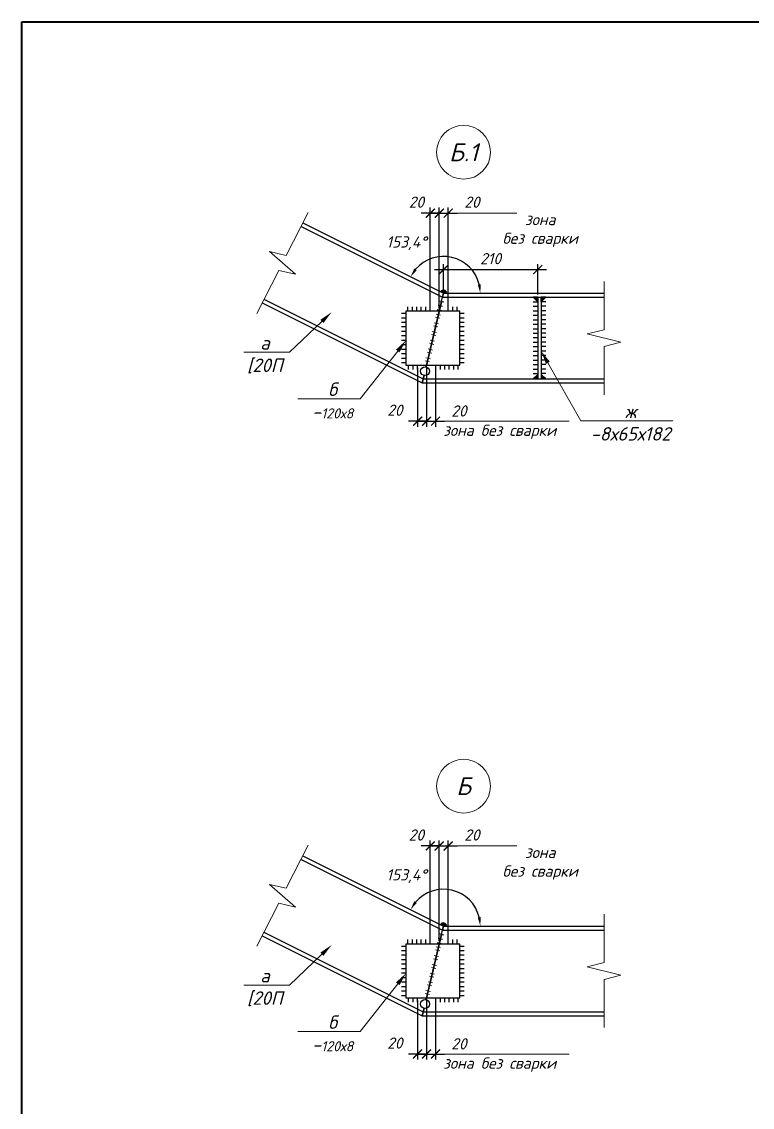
# Model space of a CAD drawing. Header units: millimetres. Extents: x -79646 to 95064, y -231229 to -58107.
# Drawn here: x -45220 to -43591, y -156331 to -153910 of the extents above; entities that cross this region are included whole.
import ezdxf
from ezdxf import colors
from ezdxf.entities.mleader import LeaderData, LeaderLine
from ezdxf.enums import TextEntityAlignment as Align
from ezdxf.math import Vec2, Vec3

# ---------------------------------------------------------------- set-up
doc = ezdxf.new("R2010")
doc.units = ezdxf.units.MM
doc.header["$PDMODE"] = 3
doc.layers.get('0').update_dxf_attribs({"lineweight": 5})
doc.layers.get('Defpoints').update_dxf_attribs({"lineweight": 0})
for name, color, linetype, lineweight in [('#Cварка', 96, 'Continuous', 30), ('#Dimensions', 7, 'Continuous', 9), ('#Выноски', 7, 'Continuous', 15), ('k_ Металл', 1, 'Continuous', 30)]:
    doc.layers.add(name, color=color, linetype=linetype, lineweight=lineweight)
doc.layers.add('NoPrint', color=18, linetype='Continuous', plot=False)
doc.styles.add('ESKDW', font='eskdw.shx', dxfattribs={"oblique": 15})
doc.styles.get("Standard").update_dxf_attribs({"font": 'arial.ttf'})
doc.styles.add('STEP PR', font='isocpeui.ttf')
doc.dimstyles.new('SPDS', dxfattribs={"dimscale": 50, "dimtxt": 2.5, "dimasz": 2, "dimexe": 1.25, "dimexo": 0.625, "dimtad": 1, "dimdec": 0, "dimrnd": 0.001, "dimtxsty": 'ESKDW', "dimblk": 'ARCHTICK', "dimcen": 2.5, "dimdle": 2, "dimclrd": 256, "dimclre": 256, "dimclrt": 7, "dimadec": 0, "dimazin": 2, "dimtfac": 0.75, "dimtdec": 0, "dimtmove": 1, "dimatfit": 3, "dimfxl": 1, "dimtolj": 1, "dimarcsym": 1})

# ---------------------------------------------------------------- blocks, each defined once
blk = doc.blocks.new('*U452')
at = {"color": 0, "linetype": 'ByBlock', "lineweight": -2}
for p, q in [((3.583, 0), (3.896, 1.25)), ((3.896, 1.25), (4.521, -1.25)), ((3.583, 0), (0, 0)), ((4.521, -1.25), (4.833, 0)), ((8.417, 0), (4.833, 0))]:
    blk.add_line(p, q, dxfattribs=at)
blk = doc.blocks.new('*U453')
at = {"color": 0, "linetype": 'ByBlock', "lineweight": -2}
for p, q in [((3.583, 0), (3.896, 1.25)), ((3.896, 1.25), (4.521, -1.25)), ((3.583, 0), (0, 0)), ((4.521, -1.25), (4.833, 0)), ((8.417, 0), (4.833, 0))]:
    blk.add_line(p, q, dxfattribs=at)
blk = doc.blocks.new('*U115')
at = {"color": 0, "linetype": 'ByBlock', "lineweight": -2}
blk.add_circle((0, 0), 6, dxfattribs=at)
blk.add_attdef('Узел', text='', height=4, dxfattribs=at).set_placement((0, 0), align=Align.MIDDLE_CENTER)
blk = doc.blocks.new('*U513')
for points in [[(0, -0.5), (0, 0.5)], [(1, -0.5), (1, 0.5)], [(2, -0.5), (2, 0.5)], [(3, -0.5), (3, 0.5)]]:
    blk.add_lwpolyline(points)
blk = doc.blocks.new('*U514')
at = {"lineweight": 13}
for points in [[(0, -0.5), (0, 0.5)], [(0.7, -0.5), (0.7, 0.5)], [(2, -0.5), (2, 0.5)], [(2.7, -0.5), (2.7, 0.5)], [(4, -0.5), (4, 0.5)], [(4.7, -0.5), (4.7, 0.5)], [(6, -0.5), (6, 0.5)], [(6.7, -0.5), (6.7, 0.5)], [(8, -0.5), (8, 0.5)], [(8.7, -0.5), (8.7, 0.5)], [(10, -0.5), (10, 0.5)], [(10.7, -0.5), (10.7, 0.5)]]:
    blk.add_lwpolyline(points, dxfattribs=at)
blk = doc.blocks.new('*U516')
for points in [[(0, -0.5), (0, 0.5)], [(1, -0.5), (1, 0.5)], [(2, -0.5), (2, 0.5)], [(3, -0.5), (3, 0.5)], [(4, -0.5), (4, 0.5)], [(5, -0.5), (5, 0.5)]]:
    blk.add_lwpolyline(points)
blk = doc.blocks.new('*U515')
for points in [[(0, -0.5), (0, 0.5)], [(1, -0.5), (1, 0.5)], [(2, -0.5), (2, 0.5)], [(3, -0.5), (3, 0.5)], [(4, -0.5), (4, 0.5)], [(5, -0.5), (5, 0.5)], [(6, -0.5), (6, 0.5)], [(7, -0.5), (7, 0.5)], [(8, -0.5), (8, 0.5)], [(9, -0.5), (9, 0.5)], [(10, -0.5), (10, 0.5)], [(11, -0.5), (11, 0.5)]]:
    blk.add_lwpolyline(points)
blk = doc.blocks.new('*U517')
for points in [[(0, -0.5), (0, 0.5)], [(1, -0.5), (1, 0.5)], [(2, -0.5), (2, 0.5)]]:
    blk.add_lwpolyline(points)
blk = doc.blocks.new('*U518')
for points in [[(0, -0.5), (0, 0.5)], [(1, -0.5), (1, 0.5)], [(2, -0.5), (2, 0.5)]]:
    blk.add_lwpolyline(points)
blk = doc.blocks.new('_ArchTick')
at = {"color": 0, "linetype": 'ByBlock', "const_width": 0.15}
blk.add_lwpolyline([(-0.5, -0.5), (0.5, 0.5)], dxfattribs=at)
blk = doc.blocks.new('*D519')
at = {"layer": '#Dimensions', "lineweight": -2, "transparency": 16777216}
for p, q in [((-44309.2, -155960.4), (-44309.2, -155735.5)), ((-44289.2, -155960.4), (-44289.2, -155735.5)), ((-44309.2, -155748), (-44329.2, -155748)), ((-44309.2, -155748), (-44289.2, -155748)), ((-44289.2, -155748), (-44269.2, -155748))]:
    blk.add_line(p, q, dxfattribs=at)
at = {"layer": 'Defpoints', "color": 0, "lineweight": 0, "transparency": 16777216}
for p in [(-44289.2, -155748), (-44309.2, -155966.7), (-44289.2, -155966.7)]:
    blk.add_point(p, dxfattribs=at)
at = {"layer": '#Dimensions', "lineweight": -2, "transparency": 16777216, "xscale": 20, "yscale": 20, "zscale": 20}
blk.add_blockref('_ArchTick', (-44309.2, -155748), dxfattribs=at)
at = {"layer": '#Dimensions', "lineweight": -2, "transparency": 16777216, "xscale": 20, "yscale": 20, "zscale": 20, "rotation": 180}
blk.add_blockref('_ArchTick', (-44289.2, -155748), dxfattribs=at)
at = {"layer": '#Dimensions', "transparency": 16777216, "insert": (-44340.3, -155723.5), "char_height": 25, "attachment_point": 5, "style": 'STEP PR'}
blk.add_mtext('\\A1;20', dxfattribs=at)
blk = doc.blocks.new('*D520')
at = {"layer": '#Dimensions', "lineweight": -2, "transparency": 16777216}
for p, q in [((-44289.2, -155960.4), (-44289.2, -155735.5)), ((-44269.2, -155960.4), (-44269.2, -155735.5)), ((-44289.2, -155748), (-44309.2, -155748)), ((-44289.2, -155748), (-44269.2, -155748)), ((-44269.2, -155748), (-44249.2, -155748))]:
    blk.add_line(p, q, dxfattribs=at)
at = {"layer": 'Defpoints', "color": 0, "lineweight": 0, "transparency": 16777216}
for p in [(-44269.2, -155748), (-44289.2, -155966.7), (-44269.2, -155966.7)]:
    blk.add_point(p, dxfattribs=at)
at = {"layer": '#Dimensions', "lineweight": -2, "transparency": 16777216, "xscale": 20, "yscale": 20, "zscale": 20}
blk.add_blockref('_ArchTick', (-44289.2, -155748), dxfattribs=at)
at = {"layer": '#Dimensions', "lineweight": -2, "transparency": 16777216, "xscale": 20, "yscale": 20, "zscale": 20, "rotation": 180}
blk.add_blockref('_ArchTick', (-44269.2, -155748), dxfattribs=at)
at = {"layer": '#Dimensions', "transparency": 16777216, "insert": (-44216.4, -155723.5), "char_height": 25, "attachment_point": 5, "style": 'STEP PR'}
blk.add_mtext('\\A1;20', dxfattribs=at)
blk = doc.blocks.new('*D521')
at = {"layer": '#Dimensions', "lineweight": -2, "transparency": 16777216}
for p, q in [((-44337.6, -156092.9), (-44337.6, -156224.5)), ((-44317.6, -156092.9), (-44317.6, -156224.5)), ((-44337.6, -156212), (-44357.6, -156212)), ((-44337.6, -156212), (-44317.6, -156212)), ((-44317.6, -156212), (-44297.6, -156212))]:
    blk.add_line(p, q, dxfattribs=at)
at = {"layer": 'Defpoints', "color": 0, "lineweight": 0, "transparency": 16777216}
for p in [(-44337.6, -156086.7), (-44317.6, -156086.7), (-44317.6, -156212)]:
    blk.add_point(p, dxfattribs=at)
at = {"layer": '#Dimensions', "lineweight": -2, "transparency": 16777216, "xscale": 20, "yscale": 20, "zscale": 20}
blk.add_blockref('_ArchTick', (-44337.6, -156212), dxfattribs=at)
at = {"layer": '#Dimensions', "lineweight": -2, "transparency": 16777216, "xscale": 20, "yscale": 20, "zscale": 20, "rotation": 180}
blk.add_blockref('_ArchTick', (-44317.6, -156212), dxfattribs=at)
at = {"layer": '#Dimensions', "transparency": 16777216, "insert": (-44388.2, -156187.5), "char_height": 25, "attachment_point": 5, "style": 'STEP PR'}
blk.add_mtext('\\A1;20', dxfattribs=at)
blk = doc.blocks.new('*D522')
at = {"layer": '#Dimensions', "lineweight": -2, "transparency": 16777216}
for p, q in [((-44317.6, -156092.9), (-44317.6, -156224.5)), ((-44297.6, -156092.7), (-44297.6, -156224.5)), ((-44317.6, -156212), (-44337.6, -156212)), ((-44317.6, -156212), (-44297.6, -156212)), ((-44297.6, -156212), (-44277.6, -156212))]:
    blk.add_line(p, q, dxfattribs=at)
at = {"layer": 'Defpoints', "color": 0, "lineweight": 0, "transparency": 16777216}
for p in [(-44317.6, -156086.7), (-44297.6, -156086.5), (-44297.6, -156212)]:
    blk.add_point(p, dxfattribs=at)
at = {"layer": '#Dimensions', "lineweight": -2, "transparency": 16777216, "xscale": 20, "yscale": 20, "zscale": 20}
blk.add_blockref('_ArchTick', (-44317.6, -156212), dxfattribs=at)
at = {"layer": '#Dimensions', "lineweight": -2, "transparency": 16777216, "xscale": 20, "yscale": 20, "zscale": 20, "rotation": 180}
blk.add_blockref('_ArchTick', (-44297.6, -156212), dxfattribs=at)
at = {"layer": '#Dimensions', "transparency": 16777216, "insert": (-44245.4, -156189.2), "char_height": 25, "attachment_point": 5, "style": 'STEP PR'}
blk.add_mtext('\\A1;20', dxfattribs=at)
blk = doc.blocks.new('*D523')
at = {"layer": '#Dimensions', "lineweight": -2, "transparency": 16777216}
blk.add_arc((-44279.8, -155926.7), 82.1, 13.9888, 139.4462, dxfattribs=at)
at = {"layer": '#Dimensions', "lineweight": 0, "transparency": 16777216}
for points in [[(-44339.4, -155875.1), (-44345, -155871.4), (-44353.2, -155889.9)], [(-44196.8, -155906.4), (-44203.4, -155907.2), (-44197.7, -155926.7)]]:
    blk.add_solid(points, dxfattribs=at)
at = {"layer": 'Defpoints', "color": 0, "lineweight": 0, "transparency": 16777216}
for p in [(-44593.3, -155769.9), (-44228.3, -155862.7), (-44279.8, -155926.7), (-44279.8, -155926.7), (-43921.6, -155926.7)]:
    blk.add_point(p, dxfattribs=at)
at = {"layer": '#Dimensions', "transparency": 16777216, "insert": (-44362.2, -155815.2), "char_height": 25, "attachment_point": 5, "style": 'STEP PR'}
blk.add_mtext('\\A1;153,4°', dxfattribs=at)
blk = doc.blocks.new('*D1393')
at = {"layer": '#Dimensions', "lineweight": -2, "transparency": 16777216}
for p, q in [((-44309.2, -154549.2), (-44309.2, -154324.2)), ((-44289.2, -154549.2), (-44289.2, -154324.2)), ((-44309.2, -154336.7), (-44329.2, -154336.7)), ((-44309.2, -154336.7), (-44289.2, -154336.7)), ((-44289.2, -154336.7), (-44269.2, -154336.7))]:
    blk.add_line(p, q, dxfattribs=at)
at = {"layer": 'Defpoints', "color": 0, "lineweight": 0, "transparency": 16777216}
for p in [(-44289.2, -154336.7), (-44309.2, -154555.4), (-44289.2, -154555.4)]:
    blk.add_point(p, dxfattribs=at)
at = {"layer": '#Dimensions', "lineweight": -2, "transparency": 16777216, "xscale": 20, "yscale": 20, "zscale": 20}
blk.add_blockref('_ArchTick', (-44309.2, -154336.7), dxfattribs=at)
at = {"layer": '#Dimensions', "lineweight": -2, "transparency": 16777216, "xscale": 20, "yscale": 20, "zscale": 20, "rotation": 180}
blk.add_blockref('_ArchTick', (-44289.2, -154336.7), dxfattribs=at)
at = {"layer": '#Dimensions', "transparency": 16777216, "insert": (-44340.3, -154312.2), "char_height": 25, "attachment_point": 5, "style": 'STEP PR'}
blk.add_mtext('\\A1;20', dxfattribs=at)
blk = doc.blocks.new('*D1394')
at = {"layer": '#Dimensions', "lineweight": -2, "transparency": 16777216}
for p, q in [((-44289.2, -154549.2), (-44289.2, -154324.2)), ((-44269.2, -154549.2), (-44269.2, -154324.2)), ((-44289.2, -154336.7), (-44309.2, -154336.7)), ((-44289.2, -154336.7), (-44269.2, -154336.7)), ((-44269.2, -154336.7), (-44249.2, -154336.7))]:
    blk.add_line(p, q, dxfattribs=at)
at = {"layer": 'Defpoints', "color": 0, "lineweight": 0, "transparency": 16777216}
for p in [(-44269.2, -154336.7), (-44289.2, -154555.4), (-44269.2, -154555.4)]:
    blk.add_point(p, dxfattribs=at)
at = {"layer": '#Dimensions', "lineweight": -2, "transparency": 16777216, "xscale": 20, "yscale": 20, "zscale": 20}
blk.add_blockref('_ArchTick', (-44289.2, -154336.7), dxfattribs=at)
at = {"layer": '#Dimensions', "lineweight": -2, "transparency": 16777216, "xscale": 20, "yscale": 20, "zscale": 20, "rotation": 180}
blk.add_blockref('_ArchTick', (-44269.2, -154336.7), dxfattribs=at)
at = {"layer": '#Dimensions', "transparency": 16777216, "insert": (-44216.4, -154312.2), "char_height": 25, "attachment_point": 5, "style": 'STEP PR'}
blk.add_mtext('\\A1;20', dxfattribs=at)
blk = doc.blocks.new('*D1395')
at = {"layer": '#Dimensions', "lineweight": -2, "transparency": 16777216}
for p, q in [((-44337.6, -154681.7), (-44337.6, -154813.2)), ((-44317.6, -154681.7), (-44317.6, -154813.2)), ((-44337.6, -154800.7), (-44357.6, -154800.7)), ((-44337.6, -154800.7), (-44317.6, -154800.7)), ((-44317.6, -154800.7), (-44297.6, -154800.7))]:
    blk.add_line(p, q, dxfattribs=at)
at = {"layer": 'Defpoints', "color": 0, "lineweight": 0, "transparency": 16777216}
for p in [(-44337.6, -154675.4), (-44317.6, -154675.4), (-44317.6, -154800.7)]:
    blk.add_point(p, dxfattribs=at)
at = {"layer": '#Dimensions', "lineweight": -2, "transparency": 16777216, "xscale": 20, "yscale": 20, "zscale": 20}
blk.add_blockref('_ArchTick', (-44337.6, -154800.7), dxfattribs=at)
at = {"layer": '#Dimensions', "lineweight": -2, "transparency": 16777216, "xscale": 20, "yscale": 20, "zscale": 20, "rotation": 180}
blk.add_blockref('_ArchTick', (-44317.6, -154800.7), dxfattribs=at)
at = {"layer": '#Dimensions', "transparency": 16777216, "insert": (-44388.2, -154776.2), "char_height": 25, "attachment_point": 5, "style": 'STEP PR'}
blk.add_mtext('\\A1;20', dxfattribs=at)
blk = doc.blocks.new('*D1396')
at = {"layer": '#Dimensions', "lineweight": -2, "transparency": 16777216}
for p, q in [((-44317.6, -154681.7), (-44317.6, -154813.2)), ((-44297.6, -154681.5), (-44297.6, -154813.2)), ((-44317.6, -154800.7), (-44337.6, -154800.7)), ((-44317.6, -154800.7), (-44297.6, -154800.7)), ((-44297.6, -154800.7), (-44277.6, -154800.7))]:
    blk.add_line(p, q, dxfattribs=at)
at = {"layer": 'Defpoints', "color": 0, "lineweight": 0, "transparency": 16777216}
for p in [(-44317.6, -154675.4), (-44297.6, -154675.2), (-44297.6, -154800.7)]:
    blk.add_point(p, dxfattribs=at)
at = {"layer": '#Dimensions', "lineweight": -2, "transparency": 16777216, "xscale": 20, "yscale": 20, "zscale": 20}
blk.add_blockref('_ArchTick', (-44317.6, -154800.7), dxfattribs=at)
at = {"layer": '#Dimensions', "lineweight": -2, "transparency": 16777216, "xscale": 20, "yscale": 20, "zscale": 20, "rotation": 180}
blk.add_blockref('_ArchTick', (-44297.6, -154800.7), dxfattribs=at)
at = {"layer": '#Dimensions', "transparency": 16777216, "insert": (-44245.4, -154777.9), "char_height": 25, "attachment_point": 5, "style": 'STEP PR'}
blk.add_mtext('\\A1;20', dxfattribs=at)
blk = doc.blocks.new('*D1397')
at = {"layer": '#Dimensions', "lineweight": -2, "transparency": 16777216}
blk.add_arc((-44279.8, -154515.4), 82.1, 13.9888, 139.4462, dxfattribs=at)
at = {"layer": '#Dimensions', "lineweight": 0, "transparency": 16777216}
for points in [[(-44339.4, -154463.9), (-44345, -154460.2), (-44353.2, -154478.7)], [(-44196.8, -154495.1), (-44203.4, -154496), (-44197.7, -154515.4)]]:
    blk.add_solid(points, dxfattribs=at)
at = {"layer": 'Defpoints', "color": 0, "lineweight": 0, "transparency": 16777216}
for p in [(-44593.3, -154358.7), (-44228.3, -154451.5), (-44279.8, -154515.4), (-44279.8, -154515.4), (-43921.6, -154515.4)]:
    blk.add_point(p, dxfattribs=at)
at = {"layer": '#Dimensions', "transparency": 16777216, "insert": (-44362.2, -154403.9), "char_height": 25, "attachment_point": 5, "style": 'STEP PR'}
blk.add_mtext('\\A1;153,4°', dxfattribs=at)
blk = doc.blocks.new('*U548')
for points in [[(0, -0.5), (0, 0.5)], [(1, -0.5), (1, 0.5)], [(2, -0.5), (2, 0.5)], [(3, -0.5), (3, 0.5)], [(4, -0.5), (4, 0.5)], [(5, -0.5), (5, 0.5)], [(6, -0.5), (6, 0.5)], [(7, -0.5), (7, 0.5)], [(8, -0.5), (8, 0.5)], [(9, -0.5), (9, 0.5)], [(10, -0.5), (10, 0.5)], [(11, -0.5), (11, 0.5)], [(12, -0.5), (12, 0.5)], [(13, -0.5), (13, 0.5)], [(14, -0.5), (14, 0.5)], [(15, -0.5), (15, 0.5)], [(16, -0.5), (16, 0.5)], [(17, -0.5), (17, 0.5)], [(18, -0.5), (18, 0.5)]]:
    blk.add_lwpolyline(points)
blk = doc.blocks.new('*D1398')
at = {"layer": '#Dimensions', "lineweight": -2, "transparency": 16777216}
for p, q in [((-44279.8, -154509.2), (-44279.8, -154450.2)), ((-44069.8, -154518.2), (-44069.8, -154450.2)), ((-44299.8, -154462.7), (-44049.8, -154462.7))]:
    blk.add_line(p, q, dxfattribs=at)
at = {"layer": 'Defpoints', "color": 0, "lineweight": 0, "transparency": 16777216}
for p in [(-44069.8, -154462.7), (-44279.8, -154515.4), (-44069.8, -154524.4)]:
    blk.add_point(p, dxfattribs=at)
at = {"layer": '#Dimensions', "lineweight": -2, "transparency": 16777216, "xscale": 20, "yscale": 20, "zscale": 20, "rotation": 180}
blk.add_blockref('_ArchTick', (-44279.8, -154462.7), dxfattribs=at)
at = {"layer": '#Dimensions', "lineweight": -2, "transparency": 16777216, "xscale": 20, "yscale": 20, "zscale": 20}
blk.add_blockref('_ArchTick', (-44069.8, -154462.7), dxfattribs=at)
at = {"layer": '#Dimensions', "transparency": 16777216, "insert": (-44174.8, -154438.2), "char_height": 25, "attachment_point": 5, "style": 'STEP PR'}
blk.add_mtext('\\A1;210', dxfattribs=at)

msp = doc.modelspace()

# ---------------------------------------------------------------- hatches: boundary and pattern name
at = {"layer": '#Cварка'}
h = msp.add_hatch(color=256, dxfattribs=at)
h.dxf.hatch_style = 1
h.paths.add_polyline_path([(-44286.08539, -154512.25535), (-44279.78783, -154515.40413), (-44272.74695, -154515.40413, 0.7914183192)])
h = msp.add_hatch(color=256, dxfattribs=at)
h.dxf.hatch_style = 1
h.paths.add_polyline_path([(-44079.79911, -154524.40413), (-44069.78783, -154524.40413), (-44069.78783, -154534.40413)])
h = msp.add_hatch(color=256, dxfattribs=at)
h.dxf.hatch_style = 1
h.paths.add_polyline_path([(-44051.77655, -154524.40413), (-44061.78783, -154524.40413), (-44061.78783, -154534.40413)])
h = msp.add_hatch(color=256, dxfattribs=at)
h.dxf.hatch_style = 1
h.paths.add_polyline_path([(-44079.79911, -154706.40413), (-44069.78783, -154706.40413), (-44069.78783, -154696.40413)])
h = msp.add_hatch(color=256, dxfattribs=at)
h.dxf.hatch_style = 1
h.paths.add_polyline_path([(-44051.77655, -154706.40413), (-44061.78783, -154706.40413), (-44061.78783, -154696.40413)])
h = msp.add_hatch(color=256, dxfattribs=at)
h.dxf.hatch_style = 1
h.paths.add_polyline_path([(-44286.08539, -155923.52081), (-44279.78783, -155926.66959), (-44272.74695, -155926.66959, 0.7914183192)])

# ---------------------------------------------------------------- linework, layer by layer
for points in [[(-44069.78783, -154534.40413), (-44079.79911, -154524.40413)], [(-44061.78783, -154534.40413), (-44051.77655, -154524.40413)], [(-44069.78783, -154696.40413), (-44079.79911, -154706.40413)], [(-44061.78783, -154696.40413), (-44051.77655, -154706.40413)]]:
    msp.add_lwpolyline(points, dxfattribs=at)
for points in [[(-44069.78783, -154524.40413), (-44079.79911, -154524.40413), (-44069.78783, -154534.40413)], [(-44061.78783, -154524.40413), (-44051.77655, -154524.40413), (-44061.78783, -154534.40413)], [(-44069.78783, -154706.40413), (-44079.79911, -154706.40413), (-44069.78783, -154696.40413)], [(-44061.78783, -154706.40413), (-44051.77655, -154706.40413), (-44061.78783, -154696.40413)]]:
    msp.add_lwpolyline(points, close=True, dxfattribs=at)
for centre in [(-44279.78783, -154515.40413), (-44279.78783, -155926.66959)]:
    msp.add_arc(centre, 7.04088, 0, 153.43494882, dxfattribs=at)
at = {"layer": '#Dimensions'}
for points in [[(-44251.52844, -154336.74827), (-44116.43497, -154336.74827)], [(-44277.55871, -154800.7108), (-43999.80289, -154800.7108)], [(-44251.52844, -155748.01373), (-44116.43497, -155748.01373)], [(-44277.55871, -156211.97626), (-43999.80289, -156211.97626)]]:
    msp.add_lwpolyline(points, dxfattribs=at)
at = {"color": 3, "lineweight": 40}
msp.add_lwpolyline([(-45220.07569, -153909.81234), (-40236.90428, -153909.81234), (-40236.90428, -158751.69814), (-45220.07569, -158751.69814)], close=True, dxfattribs=at)
at = {"layer": 'k_ Металл'}
for points in [[(-44593.28133, -154358.65738), (-44279.78783, -154515.40413), (-43921.64065, -154515.40413)], [(-44597.30625, -154366.70722), (-44281.91244, -154524.40413), (-43921.64065, -154524.40413)], [(-44318.50955, -154679.43196), (-44281.91244, -154524.40413)], [(-44279.78783, -154515.40413), (-44281.91244, -154524.40413)], [(-44281.91244, -154524.40413), (-44279.78783, -154515.40413)], [(-44069.78783, -154524.40413), (-44069.78783, -154706.40413)], [(-44069.78783, -154524.40413), (-44069.78783, -154706.40413)], [(-44061.78783, -154524.40413), (-44061.78783, -154706.40413)], [(-44684.08204, -154536.86382), (-44327.00143, -154715.40413), (-43921.64065, -154715.40413)], [(-44680.05712, -154528.81397), (-44324.87681, -154706.40413), (-43921.64065, -154706.40413)], [(-44284.27312, -154534.40413), (-44318.50955, -154679.43196)], [(-44323.10461, -154698.89694), (-44327.00143, -154715.40413)], [(-44327.00143, -154715.40413), (-44323.10461, -154698.89694)], [(-44597.30625, -155777.97268), (-44281.91244, -155935.66959), (-43921.64065, -155935.66959)], [(-44593.28133, -155769.92284), (-44279.78783, -155926.66959), (-43921.64065, -155926.66959)], [(-44279.78783, -155926.66959), (-44281.91244, -155935.66959)], [(-44281.91244, -155935.66959), (-44279.78783, -155926.66959)], [(-44684.08204, -155948.12928), (-44327.00143, -156126.66959), (-43921.64065, -156126.66959)], [(-44680.05712, -155940.07943), (-44324.87681, -156117.66959), (-43921.64065, -156117.66959)], [(-44318.50955, -156090.69742), (-44281.91244, -155935.66959)], [(-44284.27312, -155945.66959), (-44318.50955, -156090.69742)], [(-44327.00143, -156126.66959), (-44323.10461, -156110.1624)], [(-44323.10461, -156110.1624), (-44327.00143, -156126.66959)]]:
    msp.add_lwpolyline(points, dxfattribs=at)
for points in [[(-44363.39463, -154675.40413), (-44243.39463, -154675.40413), (-44243.39463, -154555.40413), (-44363.39463, -154555.40413)], [(-44363.39463, -156086.66959), (-44243.39463, -156086.66959), (-44243.39463, -155966.66959), (-44363.39463, -155966.66959)]]:
    msp.add_lwpolyline(points, close=True, dxfattribs=at)
for centre in [(-44320.80708, -154689.16445), (-44320.80708, -156100.42991)]:
    msp.add_circle(centre, 10, dxfattribs=at)
at = {"layer": 'NoPrint', "color": 5, "lineweight": 0}
msp.add_lwpolyline([(-44069.78783, -154524.40413), (-44061.78783, -154524.40413)], dxfattribs=at)

# ---------------------------------------------------------------- block references
at = {"layer": '#Cварка'}
for name, p, xscale, yscale, zscale, rotation in [('*U513', (-44281.91244, -154524.40413), -10, 10, 10, 76.71747441146135), ('*U548', (-44074.78783, -154524.40413), 9.999999999999998, 9.999999999999998, 9.999999999999998, 270), ('*U548', (-44056.78783, -154524.40413), -9.999999999999998, 10, 10, 90), ('*U515', (-44368.39463, -154560.57063), -9.999999999999998, 10, 10, 90), ('*U514', (-44291.00892, -154562.93743), -10, 10, 10, 76.71747441146135), ('*U515', (-44238.39463, -154560.57063), -9.999999999999998, 10, 10, 90), ('*U516', (-44297.55871, -154680.21906), -9.999999999999998, 10, 10, 180), ('*U513', (-44281.91244, -155935.66959), -10, 10, 10, 76.71747441146135), ('*U515', (-44368.39463, -155971.83609), -9.999999999999998, 10, 10, 90), ('*U514', (-44291.00892, -155974.20289), -10, 10, 10, 76.71747441146135), ('*U515', (-44238.39463, -155971.83609), -9.999999999999998, 10, 10, 90), ('*U516', (-44297.55871, -156091.48452), -9.999999999999998, 10, 10, 180)]:
    msp.add_blockref(name, p, dxfattribs=dict(at, xscale=xscale, yscale=yscale, zscale=zscale, rotation=rotation))
for name, p, xscale, yscale, zscale in [('*U516', (-44309.23055, -154550.40413), -9.999999999999998, 10, 10), ('*U518', (-44269.20809, -154550.40413), 9.999999999999998, 9.999999999999998, 9.999999999999998), ('*U517', (-44337.55871, -154680.40413), -9.999999999999998, 10, 10), ('*U516', (-44309.23055, -155961.66959), -9.999999999999998, 10, 10), ('*U518', (-44269.20809, -155961.66959), 9.999999999999998, 9.999999999999998, 9.999999999999998), ('*U517', (-44337.55871, -156091.66959), -9.999999999999998, 10, 10)]:
    msp.add_blockref(name, p, dxfattribs=dict(at, xscale=xscale, yscale=yscale, zscale=zscale))
at = {"layer": '#Dimensions'}
ref = msp.add_blockref('*U115', (-44235.08224, -154200.94688), dxfattribs=dict(at, xscale=10, yscale=10, zscale=10))
ref.add_attrib('Узел', 'Б.1', dxfattribs={"layer": '0', "color": 0, "linetype": 'ByBlock', "lineweight": -2, "height": 40, "style": 'STEP PR'}).set_placement((-44235.08224, -154200.94688), align=Align.MIDDLE_CENTER)
ref = msp.add_blockref('*U115', (-44235.08224, -155614.56736), dxfattribs=dict(at, xscale=10, yscale=10, zscale=10))
ref.add_attrib('Узел', 'Б', dxfattribs={"layer": '0', "color": 0, "linetype": 'ByBlock', "lineweight": -2, "height": 40, "style": 'STEP PR'}).set_placement((-44235.08224, -155614.56736), align=Align.MIDDLE_CENTER)
at = {"xscale": 30, "yscale": -30, "zscale": -30}
for name, p, rotation in [('*U453', (-44581.36408, -154335.26846), 243.0000000000078), ('*U452', (-43921.64065, -154489.15413), 270), ('*U453', (-44581.36408, -155746.53392), 243.0000000000078), ('*U452', (-43921.64065, -155900.41959), 270)]:
    msp.add_blockref(name, p, dxfattribs=dict(at, rotation=rotation))

# ---------------------------------------------------------------- texts
at = {"layer": '#Dimensions', "char_height": 25, "attachment_point": 5, "style": 'STEP PR'}
for s, insert, width in [('зона \\Pбез сварки', (-44064.14461, -154375.2739), 369.3548251), ('  зона без сварки', (-44170.352, -154824.34396), 373.2218517), ('зона \\Pбез сварки', (-44064.14461, -155786.53936), 369.3548251), ('  зона без сварки', (-44170.352, -156235.60942), 373.2218517)]:
    msp.add_mtext(s, dxfattribs=dict(at, insert=insert, width=width))

# ---------------------------------------------------------------- dimensions: what is measured, and where the dimension line sits
at = {"layer": '#Dimensions'}
for base, p1, p2, picture, middle in [((-44289.23055, -154336.74827), (-44309.23055, -154555.40413), (-44289.23055, -154555.40413), '*D1393', (-44340.26189, -154336.74827)), ((-44269.20809, -154336.74827), (-44289.23055, -154555.40413), (-44269.20809, -154555.40413), '*D1394', (-44216.36534, -154336.74827)), ((-44317.55871, -154800.7108), (-44337.55871, -154675.40413), (-44317.55871, -154675.40413), '*D1395', (-44388.19978, -154800.7108)), ((-44297.55871, -154800.7108), (-44317.55871, -154675.40413), (-44297.55871, -154675.21906), '*D1396', (-44245.35563, -154802.39805)), ((-44289.23055, -155748.01373), (-44309.23055, -155966.66959), (-44289.23055, -155966.66959), '*D519', (-44340.26189, -155748.01373)), ((-44269.20809, -155748.01373), (-44289.23055, -155966.66959), (-44269.20809, -155966.66959), '*D520', (-44216.36534, -155748.01373)), ((-44317.55871, -156211.97626), (-44337.55871, -156086.66959), (-44317.55871, -156086.66959), '*D521', (-44388.19978, -156211.97626)), ((-44297.55871, -156211.97626), (-44317.55871, -156086.66959), (-44297.55871, -156086.48452), '*D522', (-44245.35563, -156213.66351))]:
    dim = msp.add_linear_dim(base=base, p1=p1, p2=p2, dimstyle='SPDS', override={"dimscale": 10, "dimgap": 1.2, "dimrnd": 5, "dimtxsty": 'STEP PR', "dimblk1": 'ArchTick', "dimblk2": 'ArchTick', "dimsah": 1, "dimclrt": 256}, dxfattribs=at)
    dim.commit()
    dim.dimension.update_dxf_attribs({"geometry": picture, "text_midpoint": middle, "dimtype": 160})
for base, line1, line2, picture, middle in [((-44228.26924, -154451.45376), ((-44279.78783, -154515.40413), (-43921.64065, -154515.40413)), ((-44593.28133, -154358.65738), (-44279.78783, -154515.40413)), '*D1397', (-44362.21665, -154403.92529)), ((-44228.26924, -155862.71922), ((-44279.78783, -155926.66959), (-43921.64065, -155926.66959)), ((-44593.28133, -155769.92284), (-44279.78783, -155926.66959)), '*D523', (-44362.21665, -155815.19075))]:
    dim = msp.add_angular_dim_2l(base=base, line1=line1, line2=line2, dimstyle='SPDS', override={"dimscale": 10, "dimgap": 1.2, "dimrnd": 5, "dimtxsty": 'STEP PR', "dimsah": 1, "dimclrt": 256, "dimadec": 1}, dxfattribs=at)
    dim.commit()
    dim.dimension.update_dxf_attribs({"geometry": picture, "text_midpoint": middle, "dimtype": 162})
dim = msp.add_linear_dim(base=(-44069.78783, -154462.66086), p1=(-44279.78783, -154515.40413), p2=(-44069.78783, -154524.40413), dimstyle='SPDS', override={"dimscale": 10, "dimgap": 1.2, "dimrnd": 5, "dimtxsty": 'STEP PR', "dimblk1": 'ArchTick', "dimblk2": 'ArchTick', "dimsah": 1, "dimclrt": 256}, dxfattribs=at)
dim.commit()
dim.dimension.update_dxf_attribs({"geometry": '*D1398', "text_midpoint": (-44174.78783, -154438.16086)})

# ---------------------------------------------------------------- leaders
at = {"layer": '#Выноски'}
ml = msp.add_multileader_mtext('Standard', dxfattribs=at)
ml.set_content('\\A1;a\\P[20П', color=256, style='STEP PR')
ml.set_leader_properties(color=256, linetype='ByLayer', lineweight=-1)
ml.build(insert=Vec2(0, 0))
ml.multileader.update_dxf_attribs({"text_left_attachment_type": 6, "text_right_attachment_type": 6, "dogleg_length": 0, "arrow_head_size": 30, "scale": 0.1})
ctx = ml.context
ctx.base_point, ctx.scale, ctx.char_height, ctx.arrow_head_size, ctx.landing_gap_size, ctx.plane_origin = Vec3(-44732.81994, -154646.9852), 0.1, 30, 30, 12.5, Vec3(-16639.83236, -179631.22641)
ctx.left_attachment, ctx.right_attachment, ctx.text_align_type = 6, 6, 1
notes = []
notes.append((ctx, [(1, (1, 1, 0), (-44622.81994, -154646.9852), (-1, 0), 0, [(0, [(-44529.10215, -154557.46926)], 0, [])])]))
ctx.mtext.insert, ctx.mtext.rotation, ctx.mtext.alignment, ctx.mtext.flow_direction = Vec3(-44677.81994, -154610.9852), 6.2831853072, 2, 5
ml = msp.add_multileader_mtext('Standard', dxfattribs=at)
ml.set_content('\\A1;б\\P{\\A0;-\\H0.75x;120х8}', color=256, style='STEP PR')
ml.set_leader_properties(color=256, linetype='ByLayer', lineweight=-1)
ml.build(insert=Vec2(0, 0))
ml.multileader.update_dxf_attribs({"text_left_attachment_type": 6, "text_right_attachment_type": 6, "dogleg_length": 0, "arrow_head_size": 30, "scale": 0.1})
ctx = ml.context
ctx.base_point, ctx.scale, ctx.char_height, ctx.arrow_head_size, ctx.landing_gap_size, ctx.plane_origin = Vec3(-44588.6886, -154750.57957), 0.1, 30, 30, 12.5, Vec3(-16184.26002, -179853.16621)
ctx.left_attachment, ctx.right_attachment, ctx.text_align_type = 6, 6, 1
notes.append((ctx, [(1, (1, 1, 0), (-44465.21701, -154750.57957), (-1, 0), 0, [(0, [(-44363.39463, -154620.57063)], 0, [])])]))
ctx.mtext.insert, ctx.mtext.rotation, ctx.mtext.alignment, ctx.mtext.flow_direction = Vec3(-44526.95281, -154714.57957), 6.2831853072, 2, 5
ml = msp.add_multileader_mtext('Standard', dxfattribs=at)
ml.set_content('\\A1;ж\\P-8х65х182', color=256, style='STEP PR')
ml.set_leader_properties(color=256, linetype='ByLayer', lineweight=-1)
ml.build(insert=Vec2(0, 0))
ml.multileader.update_dxf_attribs({"text_left_attachment_type": 6, "text_right_attachment_type": 6, "dogleg_length": 0, "arrow_head_size": 30, "scale": 0.1})
ctx = ml.context
ctx.base_point, ctx.scale, ctx.char_height, ctx.arrow_head_size, ctx.landing_gap_size, ctx.plane_origin = Vec3(-43973.84499, -154799.96176), 0.1, 30, 30, 12.5, Vec3(-15653.92504, -179874.45335)
ctx.left_attachment, ctx.right_attachment, ctx.text_align_type = 6, 6, 1
notes.append((ctx, [(0, (1, 1, 0), (-43973.84499, -154799.96176), (1, 0), 0, [(0, [(-44061.78783, -154644.40413)], 0, [])])]))
ctx.mtext.insert, ctx.mtext.rotation, ctx.mtext.alignment, ctx.mtext.flow_direction = Vec3(-43862.74272, -154763.96176), 6.2831853072, 2, 5
ml = msp.add_multileader_mtext('Standard', dxfattribs=at)
ml.set_content('\\A1;a\\P[20П', color=256, style='STEP PR')
ml.set_leader_properties(color=256, linetype='ByLayer', lineweight=-1)
ml.build(insert=Vec2(0, 0))
ml.multileader.update_dxf_attribs({"text_left_attachment_type": 6, "text_right_attachment_type": 6, "dogleg_length": 0, "arrow_head_size": 30, "scale": 0.1})
ctx = ml.context
ctx.base_point, ctx.scale, ctx.char_height, ctx.arrow_head_size, ctx.landing_gap_size, ctx.plane_origin = Vec3(-44732.81994, -156058.25066), 0.1, 30, 30, 12.5, Vec3(-16639.83236, -181042.49187)
ctx.left_attachment, ctx.right_attachment, ctx.text_align_type = 6, 6, 1
notes.append((ctx, [(1, (1, 1, 0), (-44622.81994, -156058.25066), (-1, 0), 0, [(0, [(-44529.10215, -155968.73473)], 0, [])])]))
ctx.mtext.insert, ctx.mtext.rotation, ctx.mtext.alignment, ctx.mtext.flow_direction = Vec3(-44677.81994, -156022.25066), 6.2831853072, 2, 5
ml = msp.add_multileader_mtext('Standard', dxfattribs=at)
ml.set_content('\\A1;б\\P{\\A0;-\\H0.75x;120х8}', color=256, style='STEP PR')
ml.set_leader_properties(color=256, linetype='ByLayer', lineweight=-1)
ml.build(insert=Vec2(0, 0))
ml.multileader.update_dxf_attribs({"text_left_attachment_type": 6, "text_right_attachment_type": 6, "dogleg_length": 0, "arrow_head_size": 30, "scale": 0.1})
ctx = ml.context
ctx.base_point, ctx.scale, ctx.char_height, ctx.arrow_head_size, ctx.landing_gap_size, ctx.plane_origin = Vec3(-44588.6886, -156161.84503), 0.1, 30, 30, 12.5, Vec3(-16184.26002, -181264.43167)
ctx.left_attachment, ctx.right_attachment, ctx.text_align_type = 6, 6, 1
notes.append((ctx, [(1, (1, 1, 0), (-44465.21701, -156161.84503), (-1, 0), 0, [(0, [(-44363.39463, -156031.83609)], 0, [])])]))
ctx.mtext.insert, ctx.mtext.rotation, ctx.mtext.alignment, ctx.mtext.flow_direction = Vec3(-44526.95281, -156125.84503), 6.2831853072, 2, 5
for ctx, leaders in notes:
    for number, flags, end, landing, length, lines in leaders:
        leader = LeaderData()
        leader.index, (leader.has_last_leader_line, leader.has_dogleg_vector, leader.attachment_direction) = number, flags
        leader.last_leader_point, leader.dogleg_vector, leader.dogleg_length = Vec3(end), Vec3(landing), length
        for number, points, colour, breaks in lines:
            line = LeaderLine()
            line.index, line.vertices, line.color, line.breaks = number, Vec3.list(points), colors.encode_raw_color(colour), breaks
            leader.lines.append(line)
        ctx.leaders.append(leader)

doc.saveas('drawing.dxf')
